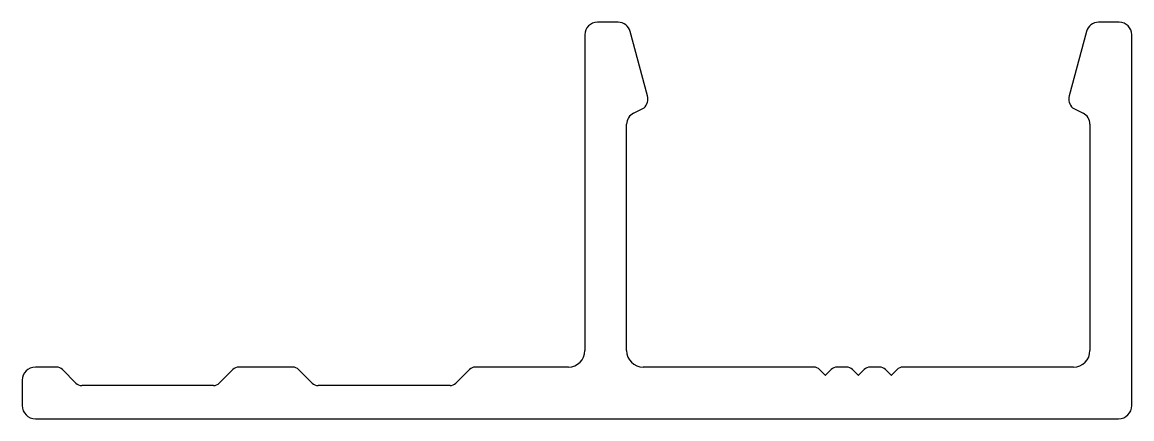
# Model space of a CAD drawing. Extents: x -16.9 to 16.9, y 0.4 to 12.4.
import ezdxf

# ---------------------------------------------------------------- set-up
doc = ezdxf.new("R2010")
doc.units = 0
doc.layers.add('DRAWING', color=4, linetype='CONTINUOUS')

msp = doc.modelspace()

# ---------------------------------------------------------------- linework, layer by layer
at = {"layer": 'DRAWING', "color": 7}
for p, q in [((1.248, 12.447), (0.617, 12.447)), ((2.138, 10.215), (1.615, 12.166)), ((15.475, 12.166), (14.952, 10.215)), ((16.472, 12.447), (15.842, 12.447)), ((0.237, 12.067), (0.237, 2.477)), ((16.852, 0.807), (16.852, 12.067)), ((1.719, 9.687), (2.036, 9.845)), ((15.054, 9.845), (15.371, 9.687)), ((1.507, 2.477), (1.507, 9.347)), ((15.582, 9.347), (15.582, 2.477)), ((-15.812, 1.977), (-16.455, 1.977)), ((-15.222, 1.49), (-15.635, 1.904)), ((-10.455, 1.904), (-10.868, 1.49)), ((-8.635, 1.977), (-10.278, 1.977)), ((-8.045, 1.49), (-8.459, 1.904)), ((-3.268, 1.904), (-3.682, 1.49)), ((-0.263, 1.977), (-3.092, 1.977)), ((7.192, 1.977), (2.007, 1.977)), ((7.539, 1.733), (7.368, 1.904)), ((7.722, 1.904), (7.551, 1.733)), ((8.191, 1.977), (7.899, 1.977)), ((8.539, 1.733), (8.368, 1.904)), ((8.722, 1.904), (8.551, 1.733)), ((9.191, 1.977), (8.899, 1.977)), ((9.539, 1.733), (9.368, 1.904)), ((9.722, 1.904), (9.551, 1.733)), ((15.082, 1.977), (9.898, 1.977)), ((-16.855, 1.577), (-16.855, 0.807)), ((-11.045, 1.417), (-15.045, 1.417)), ((-3.859, 1.417), (-7.868, 1.417)), ((-16.455, 0.407), (16.452, 0.407))]:
    msp.add_line(p, q, dxfattribs=at)
for centre, radius, start, end in [((0.617, 12.067), 0.38, 90, 180), ((1.248, 12.067), 0.38, 15.0004, 90), ((15.842, 12.067), 0.38, 90, 164.9996), ((16.472, 12.067), 0.38, 0, 90), ((1.771, 10.117), 0.38, 314.2914, 15.0004), ((15.319, 10.117), 0.38, 164.9996, 225.7086), ((1.887, 9.347), 0.38, 116.3784, 180), ((15.202, 9.347), 0.38, 0, 63.6216), ((-0.263, 2.477), 0.5, 270, 0), ((2.007, 2.477), 0.5, 180, 270), ((15.082, 2.477), 0.5, 270, 360), ((-16.455, 1.577), 0.4, 90, 180), ((-15.812, 1.727), 0.25, 45, 90), ((-10.278, 1.727), 0.25, 89.9985, 135), ((-8.635, 1.727), 0.25, 45, 89.9985), ((-3.092, 1.727), 0.25, 90, 135), ((7.192, 1.727), 0.25, 45, 90), ((7.545, 1.738), 0.008, 225, 315), ((7.899, 1.727), 0.25, 90, 135), ((8.191, 1.727), 0.25, 45, 90), ((8.545, 1.738), 0.008, 225, 315), ((8.899, 1.727), 0.25, 90, 135), ((9.191, 1.727), 0.25, 45, 90), ((9.545, 1.738), 0.008, 225, 315), ((9.898, 1.727), 0.25, 90, 135), ((-15.045, 1.667), 0.25, 225, 270), ((-11.045, 1.667), 0.25, 270, 315), ((-7.868, 1.667), 0.25, 225, 270), ((-3.859, 1.667), 0.25, 270, 315), ((-16.455, 0.807), 0.4, 180, 270), ((16.452, 0.807), 0.4, 270, 0)]:
    msp.add_arc(centre, radius, start, end, dxfattribs=at)

doc.saveas('drawing.dxf')
